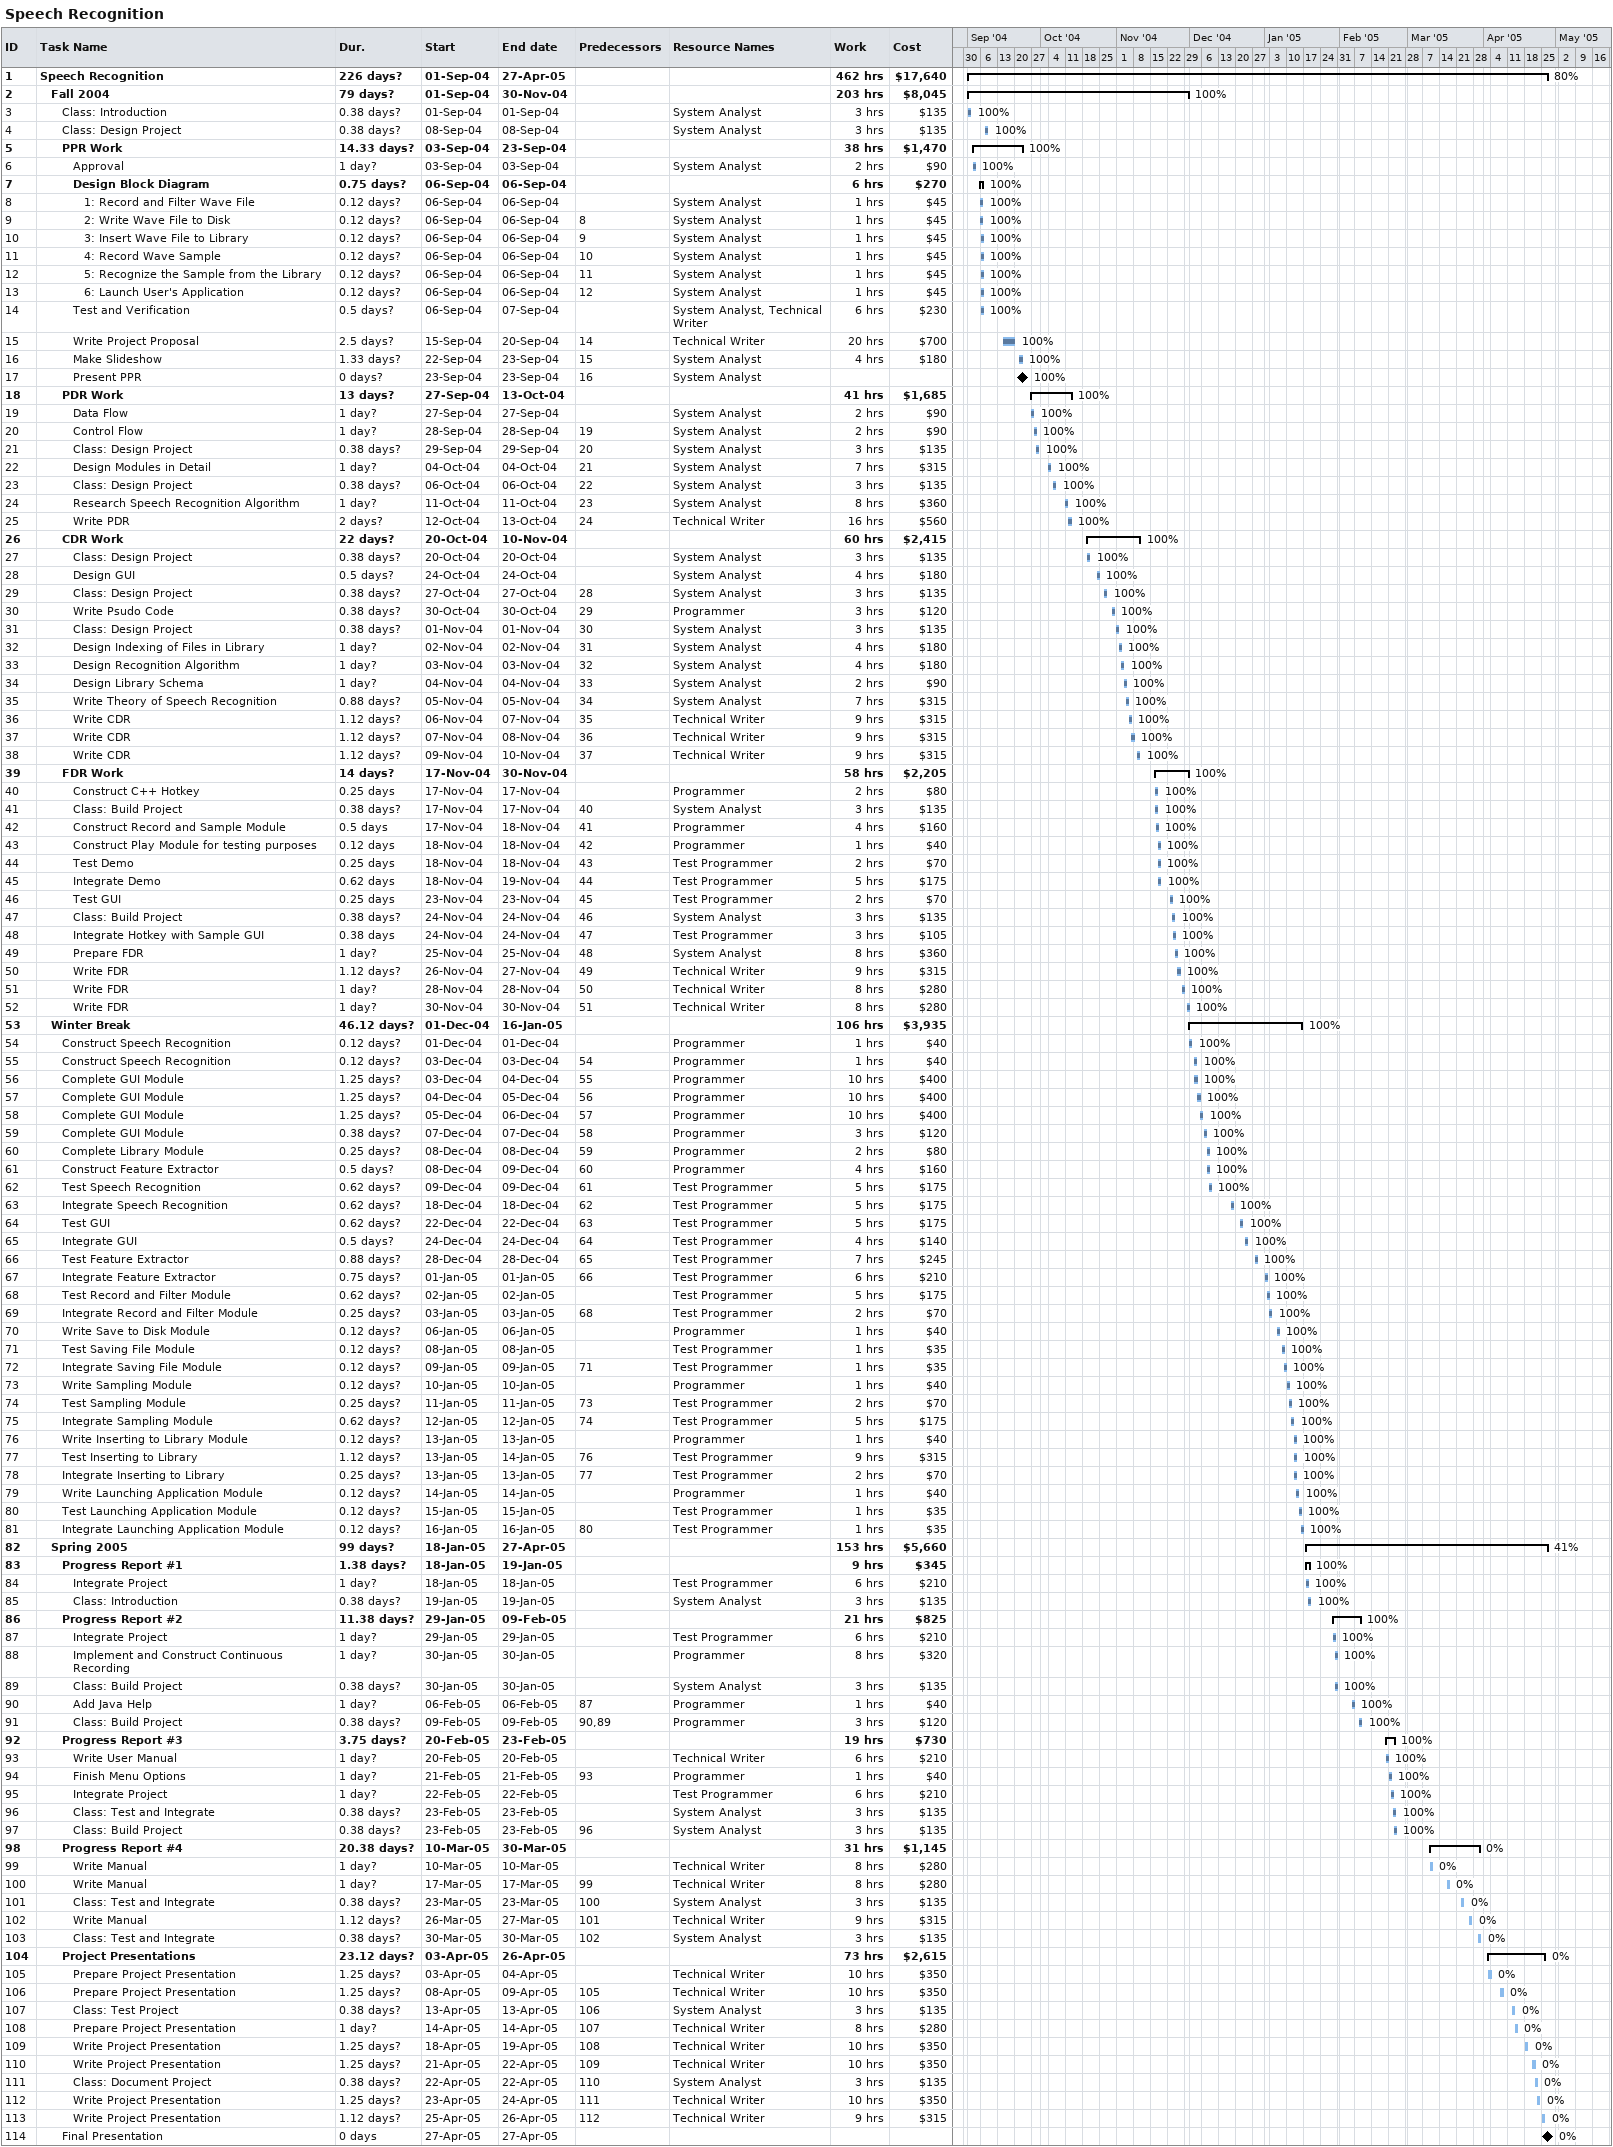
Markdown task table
Speech Recognition

| ID | Level | Task | Duration | Start | Finish | Predecessors | Resources | % complete | Work (h) | Cost ($) |
|---|---|---|---|---|---|---|---|---|---|---|
| 1 | 1 | **Speech Recognition** | 226d? | 2004-09-01 | 2005-04-27 |  |  | 80 | 462 | 17640 |
| 2 | 2 | **Fall 2004** | 79d? | 2004-09-01 | 2004-11-30 |  |  | 100 | 203 | 8045 |
| 3 | 3 | Class: Introduction | 0.38d? | 2004-09-01 | 2004-09-01 |  | System Analyst | 100 | 3 | 135 |
| 4 | 3 | Class: Design Project | 0.38d? | 2004-09-08 | 2004-09-08 |  | System Analyst | 100 | 3 | 135 |
| 5 | 3 | **PPR Work** | 14.33d? | 2004-09-03 | 2004-09-23 |  |  | 100 | 38 | 1470 |
| 6 | 4 | Approval | 1d? | 2004-09-03 | 2004-09-03 |  | System Analyst | 100 | 2 | 90 |
| 7 | 4 | **Design Block Diagram** | 0.75d? | 2004-09-06 | 2004-09-06 |  |  | 100 | 6 | 270 |
| 8 | 5 | 1: Record and Filter Wave File | 0.12d? | 2004-09-06 | 2004-09-06 |  | System Analyst | 100 | 1 | 45 |
| 9 | 5 | 2: Write Wave File to Disk | 0.12d? | 2004-09-06 | 2004-09-06 | 8 | System Analyst | 100 | 1 | 45 |
| 10 | 5 | 3: Insert Wave File to Library | 0.12d? | 2004-09-06 | 2004-09-06 | 9 | System Analyst | 100 | 1 | 45 |
| 11 | 5 | 4: Record Wave Sample | 0.12d? | 2004-09-06 | 2004-09-06 | 10 | System Analyst | 100 | 1 | 45 |
| 12 | 5 | 5: Recognize the Sample from the Library | 0.12d? | 2004-09-06 | 2004-09-06 | 11 | System Analyst | 100 | 1 | 45 |
| 13 | 5 | 6: Launch User's Application | 0.12d? | 2004-09-06 | 2004-09-06 | 12 | System Analyst | 100 | 1 | 45 |
| 14 | 4 | Test and Verification | 0.5d? | 2004-09-06 | 2004-09-07 |  | System Analyst, Technical Writer | 100 | 6 | 230 |
| 15 | 4 | Write Project Proposal | 2.5d? | 2004-09-15 | 2004-09-20 | 14 | Technical Writer | 100 | 20 | 700 |
| 16 | 4 | Make Slideshow | 1.33d? | 2004-09-22 | 2004-09-23 | 15 | System Analyst | 100 | 4 | 180 |
| 17 | 4 | Present PPR | 0d? | 2004-09-23 | 2004-09-23 | 16 | System Analyst | 100 |  |  |
| 18 | 3 | **PDR Work** | 13d? | 2004-09-27 | 2004-10-13 |  |  | 100 | 41 | 1685 |
| 19 | 4 | Data Flow | 1d? | 2004-09-27 | 2004-09-27 |  | System Analyst | 100 | 2 | 90 |
| 20 | 4 | Control Flow | 1d? | 2004-09-28 | 2004-09-28 | 19 | System Analyst | 100 | 2 | 90 |
| 21 | 4 | Class: Design Project | 0.38d? | 2004-09-29 | 2004-09-29 | 20 | System Analyst | 100 | 3 | 135 |
| 22 | 4 | Design Modules in Detail | 1d? | 2004-10-04 | 2004-10-04 | 21 | System Analyst | 100 | 7 | 315 |
| 23 | 4 | Class: Design Project | 0.38d? | 2004-10-06 | 2004-10-06 | 22 | System Analyst | 100 | 3 | 135 |
| 24 | 4 | Research Speech Recognition Algorithm | 1d? | 2004-10-11 | 2004-10-11 | 23 | System Analyst | 100 | 8 | 360 |
| 25 | 4 | Write PDR | 2d? | 2004-10-12 | 2004-10-13 | 24 | Technical Writer | 100 | 16 | 560 |
| 26 | 3 | **CDR Work** | 22d? | 2004-10-20 | 2004-11-10 |  |  | 100 | 60 | 2415 |
| 27 | 4 | Class: Design Project | 0.38d? | 2004-10-20 | 2004-10-20 |  | System Analyst | 100 | 3 | 135 |
| 28 | 4 | Design GUI | 0.5d? | 2004-10-24 | 2004-10-24 |  | System Analyst | 100 | 4 | 180 |
| 29 | 4 | Class: Design Project | 0.38d? | 2004-10-27 | 2004-10-27 | 28 | System Analyst | 100 | 3 | 135 |
| 30 | 4 | Write Psudo Code | 0.38d? | 2004-10-30 | 2004-10-30 | 29 | Programmer | 100 | 3 | 120 |
| 31 | 4 | Class: Design Project | 0.38d? | 2004-11-01 | 2004-11-01 | 30 | System Analyst | 100 | 3 | 135 |
| 32 | 4 | Design Indexing of Files in Library | 1d? | 2004-11-02 | 2004-11-02 | 31 | System Analyst | 100 | 4 | 180 |
| 33 | 4 | Design Recognition Algorithm | 1d? | 2004-11-03 | 2004-11-03 | 32 | System Analyst | 100 | 4 | 180 |
| 34 | 4 | Design Library Schema | 1d? | 2004-11-04 | 2004-11-04 | 33 | System Analyst | 100 | 2 | 90 |
| 35 | 4 | Write Theory of Speech Recognition | 0.88d? | 2004-11-05 | 2004-11-05 | 34 | System Analyst | 100 | 7 | 315 |
| 36 | 4 | Write CDR | 1.12d? | 2004-11-06 | 2004-11-07 | 35 | Technical Writer | 100 | 9 | 315 |
| 37 | 4 | Write CDR | 1.12d? | 2004-11-07 | 2004-11-08 | 36 | Technical Writer | 100 | 9 | 315 |
| 38 | 4 | Write CDR | 1.12d? | 2004-11-09 | 2004-11-10 | 37 | Technical Writer | 100 | 9 | 315 |
| 39 | 3 | **FDR Work** | 14d? | 2004-11-17 | 2004-11-30 |  |  | 100 | 58 | 2205 |
| 40 | 4 | Construct C++ Hotkey | 0.25d | 2004-11-17 | 2004-11-17 |  | Programmer | 100 | 2 | 80 |
| 41 | 4 | Class: Build Project | 0.38d? | 2004-11-17 | 2004-11-17 | 40 | System Analyst | 100 | 3 | 135 |
| 42 | 4 | Construct Record and Sample Module | 0.5d | 2004-11-17 | 2004-11-18 | 41 | Programmer | 100 | 4 | 160 |
| 43 | 4 | Construct Play Module for testing purposes | 0.12d | 2004-11-18 | 2004-11-18 | 42 | Programmer | 100 | 1 | 40 |
| 44 | 4 | Test Demo | 0.25d | 2004-11-18 | 2004-11-18 | 43 | Test Programmer | 100 | 2 | 70 |
| 45 | 4 | Integrate Demo | 0.62d | 2004-11-18 | 2004-11-19 | 44 | Test Programmer | 100 | 5 | 175 |
| 46 | 4 | Test GUI | 0.25d | 2004-11-23 | 2004-11-23 | 45 | Test Programmer | 100 | 2 | 70 |
| 47 | 4 | Class: Build Project | 0.38d? | 2004-11-24 | 2004-11-24 | 46 | System Analyst | 100 | 3 | 135 |
| 48 | 4 | Integrate Hotkey with Sample GUI | 0.38d | 2004-11-24 | 2004-11-24 | 47 | Test Programmer | 100 | 3 | 105 |
| 49 | 4 | Prepare FDR | 1d? | 2004-11-25 | 2004-11-25 | 48 | System Analyst | 100 | 8 | 360 |
| 50 | 4 | Write FDR | 1.12d? | 2004-11-26 | 2004-11-27 | 49 | Technical Writer | 100 | 9 | 315 |
| 51 | 4 | Write FDR | 1d? | 2004-11-28 | 2004-11-28 | 50 | Technical Writer | 100 | 8 | 280 |
| 52 | 4 | Write FDR | 1d? | 2004-11-30 | 2004-11-30 | 51 | Technical Writer | 100 | 8 | 280 |
| 53 | 2 | **Winter Break** | 46.12d? | 2004-12-01 | 2005-01-16 |  |  | 100 | 106 | 3935 |
| 54 | 3 | Construct Speech Recognition | 0.12d? | 2004-12-01 | 2004-12-01 |  | Programmer | 100 | 1 | 40 |
| 55 | 3 | Construct Speech Recognition | 0.12d? | 2004-12-03 | 2004-12-03 | 54 | Programmer | 100 | 1 | 40 |
| 56 | 3 | Complete GUI Module | 1.25d? | 2004-12-03 | 2004-12-04 | 55 | Programmer | 100 | 10 | 400 |
| 57 | 3 | Complete GUI Module | 1.25d? | 2004-12-04 | 2004-12-05 | 56 | Programmer | 100 | 10 | 400 |
| 58 | 3 | Complete GUI Module | 1.25d? | 2004-12-05 | 2004-12-06 | 57 | Programmer | 100 | 10 | 400 |
| 59 | 3 | Complete GUI Module | 0.38d? | 2004-12-07 | 2004-12-07 | 58 | Programmer | 100 | 3 | 120 |
| 60 | 3 | Complete Library Module | 0.25d? | 2004-12-08 | 2004-12-08 | 59 | Programmer | 100 | 2 | 80 |
| 61 | 3 | Construct Feature Extractor | 0.5d? | 2004-12-08 | 2004-12-09 | 60 | Programmer | 100 | 4 | 160 |
| 62 | 3 | Test Speech Recognition | 0.62d? | 2004-12-09 | 2004-12-09 | 61 | Test Programmer | 100 | 5 | 175 |
| 63 | 3 | Integrate Speech Recognition | 0.62d? | 2004-12-18 | 2004-12-18 | 62 | Test Programmer | 100 | 5 | 175 |
| 64 | 3 | Test GUI | 0.62d? | 2004-12-22 | 2004-12-22 | 63 | Test Programmer | 100 | 5 | 175 |
| 65 | 3 | Integrate GUI | 0.5d? | 2004-12-24 | 2004-12-24 | 64 | Test Programmer | 100 | 4 | 140 |
| 66 | 3 | Test Feature Extractor | 0.88d? | 2004-12-28 | 2004-12-28 | 65 | Test Programmer | 100 | 7 | 245 |
| 67 | 3 | Integrate Feature Extractor | 0.75d? | 2005-01-01 | 2005-01-01 | 66 | Test Programmer | 100 | 6 | 210 |
| 68 | 3 | Test Record and Filter Module | 0.62d? | 2005-01-02 | 2005-01-02 |  | Test Programmer | 100 | 5 | 175 |
| 69 | 3 | Integrate Record and Filter Module | 0.25d? | 2005-01-03 | 2005-01-03 | 68 | Test Programmer | 100 | 2 | 70 |
| 70 | 3 | Write Save to Disk Module | 0.12d? | 2005-01-06 | 2005-01-06 |  | Programmer | 100 | 1 | 40 |
| 71 | 3 | Test Saving File Module | 0.12d? | 2005-01-08 | 2005-01-08 |  | Test Programmer | 100 | 1 | 35 |
| 72 | 3 | Integrate Saving File Module | 0.12d? | 2005-01-09 | 2005-01-09 | 71 | Test Programmer | 100 | 1 | 35 |
| 73 | 3 | Write Sampling Module | 0.12d? | 2005-01-10 | 2005-01-10 |  | Programmer | 100 | 1 | 40 |
| 74 | 3 | Test Sampling Module | 0.25d? | 2005-01-11 | 2005-01-11 | 73 | Test Programmer | 100 | 2 | 70 |
| 75 | 3 | Integrate Sampling Module | 0.62d? | 2005-01-12 | 2005-01-12 | 74 | Test Programmer | 100 | 5 | 175 |
| 76 | 3 | Write Inserting to Library Module | 0.12d? | 2005-01-13 | 2005-01-13 |  | Programmer | 100 | 1 | 40 |
| 77 | 3 | Test Inserting to Library | 1.12d? | 2005-01-13 | 2005-01-14 | 76 | Test Programmer | 100 | 9 | 315 |
| 78 | 3 | Integrate Inserting to Library | 0.25d? | 2005-01-13 | 2005-01-13 | 77 | Test Programmer | 100 | 2 | 70 |
| 79 | 3 | Write Launching Application Module | 0.12d? | 2005-01-14 | 2005-01-14 |  | Programmer | 100 | 1 | 40 |
| 80 | 3 | Test Launching Application Module | 0.12d? | 2005-01-15 | 2005-01-15 |  | Test Programmer | 100 | 1 | 35 |
| 81 | 3 | Integrate Launching Application Module | 0.12d? | 2005-01-16 | 2005-01-16 | 80 | Test Programmer | 100 | 1 | 35 |
| 82 | 2 | **Spring 2005** | 99d? | 2005-01-18 | 2005-04-27 |  |  | 41 | 153 | 5660 |
| 83 | 3 | **Progress Report #1** | 1.38d? | 2005-01-18 | 2005-01-19 |  |  | 100 | 9 | 345 |
| 84 | 4 | Integrate Project | 1d? | 2005-01-18 | 2005-01-18 |  | Test Programmer | 100 | 6 | 210 |
| 85 | 4 | Class: Introduction | 0.38d? | 2005-01-19 | 2005-01-19 |  | System Analyst | 100 | 3 | 135 |
| 86 | 3 | **Progress Report #2** | 11.38d? | 2005-01-29 | 2005-02-09 |  |  | 100 | 21 | 825 |
| 87 | 4 | Integrate Project | 1d? | 2005-01-29 | 2005-01-29 |  | Test Programmer | 100 | 6 | 210 |
| 88 | 4 | Implement and Construct Continuous Recording | 1d? | 2005-01-30 | 2005-01-30 |  | Programmer | 100 | 8 | 320 |
| 89 | 4 | Class: Build Project | 0.38d? | 2005-01-30 | 2005-01-30 |  | System Analyst | 100 | 3 | 135 |
| 90 | 4 | Add Java Help | 1d? | 2005-02-06 | 2005-02-06 | 87 | Programmer | 100 | 1 | 40 |
| 91 | 4 | Class: Build Project | 0.38d? | 2005-02-09 | 2005-02-09 | 90, 89 | Programmer | 100 | 3 | 120 |
| 92 | 3 | **Progress Report #3** | 3.75d? | 2005-02-20 | 2005-02-23 |  |  | 100 | 19 | 730 |
| 93 | 4 | Write User Manual | 1d? | 2005-02-20 | 2005-02-20 |  | Technical Writer | 100 | 6 | 210 |
| 94 | 4 | Finish Menu Options | 1d? | 2005-02-21 | 2005-02-21 | 93 | Programmer | 100 | 1 | 40 |
| 95 | 4 | Integrate Project | 1d? | 2005-02-22 | 2005-02-22 |  | Test Programmer | 100 | 6 | 210 |
| 96 | 4 | Class: Test and Integrate | 0.38d? | 2005-02-23 | 2005-02-23 |  | System Analyst | 100 | 3 | 135 |
| 97 | 4 | Class: Build Project | 0.38d? | 2005-02-23 | 2005-02-23 | 96 | System Analyst | 100 | 3 | 135 |
| 98 | 3 | **Progress Report #4** | 20.38d? | 2005-03-10 | 2005-03-30 |  |  | 0 | 31 | 1145 |
| 99 | 4 | Write Manual | 1d? | 2005-03-10 | 2005-03-10 |  | Technical Writer | 0 | 8 | 280 |
| 100 | 4 | Write Manual | 1d? | 2005-03-17 | 2005-03-17 | 99 | Technical Writer | 0 | 8 | 280 |
| 101 | 4 | Class: Test and Integrate | 0.38d? | 2005-03-23 | 2005-03-23 | 100 | System Analyst | 0 | 3 | 135 |
| 102 | 4 | Write Manual | 1.12d? | 2005-03-26 | 2005-03-27 | 101 | Technical Writer | 0 | 9 | 315 |
| 103 | 4 | Class: Test and Integrate | 0.38d? | 2005-03-30 | 2005-03-30 | 102 | System Analyst | 0 | 3 | 135 |
| 104 | 3 | **Project Presentations** | 23.12d? | 2005-04-03 | 2005-04-26 |  |  | 0 | 73 | 2615 |
| 105 | 4 | Prepare Project Presentation | 1.25d? | 2005-04-03 | 2005-04-04 |  | Technical Writer | 0 | 10 | 350 |
| 106 | 4 | Prepare Project Presentation | 1.25d? | 2005-04-08 | 2005-04-09 | 105 | Technical Writer | 0 | 10 | 350 |
| 107 | 4 | Class: Test Project | 0.38d? | 2005-04-13 | 2005-04-13 | 106 | System Analyst | 0 | 3 | 135 |
| 108 | 4 | Prepare Project Presentation | 1d? | 2005-04-14 | 2005-04-14 | 107 | Technical Writer | 0 | 8 | 280 |
| 109 | 4 | Write Project Presentation | 1.25d? | 2005-04-18 | 2005-04-19 | 108 | Technical Writer | 0 | 10 | 350 |
| 110 | 4 | Write Project Presentation | 1.25d? | 2005-04-21 | 2005-04-22 | 109 | Technical Writer | 0 | 10 | 350 |
| 111 | 4 | Class: Document Project | 0.38d? | 2005-04-22 | 2005-04-22 | 110 | System Analyst | 0 | 3 | 135 |
| 112 | 4 | Write Project Presentation | 1.25d? | 2005-04-23 | 2005-04-24 | 111 | Technical Writer | 0 | 10 | 350 |
| 113 | 4 | Write Project Presentation | 1.12d? | 2005-04-25 | 2005-04-26 | 112 | Technical Writer | 0 | 9 | 315 |
| 114 | 3 | Final Presentation | 0d | 2005-04-27 | 2005-04-27 |  |  | 0 |  |  |
